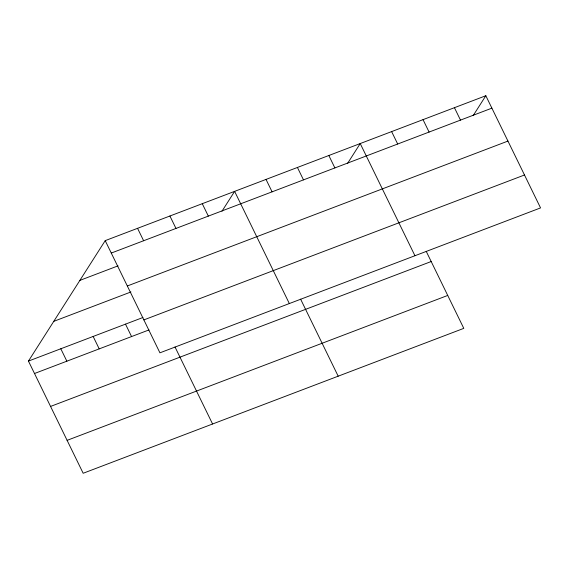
<?xml version="1.0" encoding="UTF-8"?>
<svg xmlns="http://www.w3.org/2000/svg" width="569" height="569" viewBox="0 0 569 569"><rect width="100%" height="100%" fill="white"/><g stroke="black" fill="none" stroke-linecap="round" stroke-linejoin="round"><path stroke-width="0.85" d="M426.217 251.334L463.785 328.363L83.166 473.266L28.45 361.087L105.215 240.637L485.834 95.734L540.55 207.913L159.925 352.823L105.215 240.637M221.96 211.241L234.627 191.369L289.337 303.554M347.567 163.424L360.227 143.552L414.943 255.73M473.166 115.607L485.834 95.734M111.275 253.063L491.893 108.153M79.88 280.389L118.039 265.858M127.328 285.979L507.953 141.076M53.785 321.336L130.934 291.968M28.45 361.087L142.933 317.502M143.872 319.899L524.497 174.989M34.51 373.506L148.986 329.928M50.563 406.43L431.188 261.527M67.106 440.349L447.732 295.439M454.432 107.683L460.492 120.109M423.03 119.639L429.09 132.065M391.628 131.595L397.688 144.021M328.832 155.508L334.885 167.926M297.431 167.464L303.483 179.882M266.029 179.413L272.082 191.838M300.61 299.152L338.178 376.18M202.272 203.688L208.332 216.106M169.918 216.007L175.977 228.425M137.563 228.318L143.623 240.744M175.01 346.969L212.578 423.997M125.507 324.138L131.567 336.556M93.152 336.45L99.212 348.875M60.805 348.769L66.865 361.194"/></g></svg>
